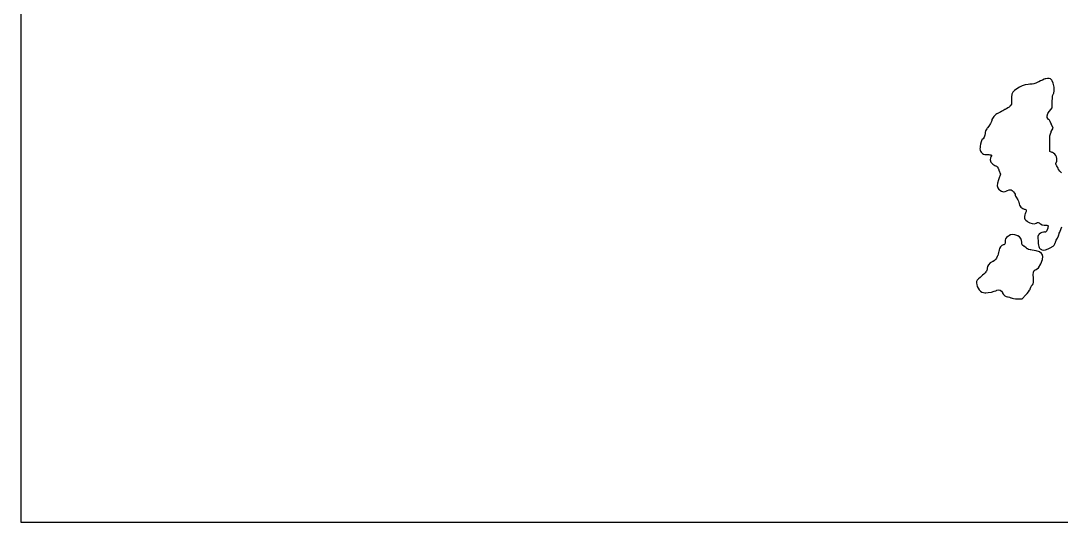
# Model space of a CAD drawing. Extents: x 0 to 24000, y 0 to 24000.
# Drawn here: x 0 to 6137, y 0 to 2957 of the extents above; entities that cross this region are included whole.
import ezdxf

# ---------------------------------------------------------------- set-up
doc = ezdxf.new("R2010")
doc.units = 0
doc.layers.add('01A-WaterbodyTidal', color=7, linetype='Continuous')
doc.layers.add('01B-LandmassTidal', color=7, linetype='Continuous')

msp = doc.modelspace()

# ---------------------------------------------------------------- linework, layer by layer
at = {"layer": '01A-WaterbodyTidal'}
msp.add_lwpolyline([(0, 0), (24000, 0), (24000, 24000), (0, 24000)], close=True, dxfattribs=at)
at = {"layer": '01B-LandmassTidal'}
msp.add_lwpolyline([(6137.9, 2060.4), (6131.1, 2068.2), (6129.8, 2069.5), (6128.4, 2070.9), (6122.6, 2078), (6119.6, 2082.8), (6119.6, 2084.4), (6119.6, 2086.3), (6117, 2091.7), (6112.1, 2100), (6111, 2101.7), (6109.8, 2103.2), (6106.6, 2107.9), (6104.7, 2112.6), (6105, 2116.6), (6106.4, 2119.9), (6107, 2120.9), (6108.2, 2122.7), (6110.6, 2128.8), (6112, 2137.3), (6111.4, 2146), (6108.9, 2154.6), (6104.7, 2162.8), (6098.8, 2170.2), (6091.6, 2176.4), (6085.4, 2180.3), (6083.1, 2181.2), (6070.6, 2186.3), (6069.4, 2235), (6069.3, 2241.8), (6069.2, 2262.2), (6070.1, 2279.3), (6072.9, 2291.3), (6076.9, 2300.6), (6078.4, 2303.6), (6088.6, 2323.6), (6080.4, 2345.1), (6079.6, 2347.4), (6076.6, 2354.2), (6072, 2362.9), (6067.2, 2370.4), (6064, 2374.5), (6062.7, 2375.7), (6060.5, 2377.9), (6055.1, 2385.9), (6053.5, 2397), (6057.9, 2409.8), (6065.7, 2421.5), (6068.6, 2425.1), (6084.3, 2444.3), (6084.3, 2480.8), (6084.3, 2485.2), (6084.6, 2498.4), (6085.7, 2511.2), (6087.6, 2520.3), (6089.6, 2525.2), (6090.6, 2526.6), (6092.8, 2530.1), (6095.1, 2543.4), (6094.7, 2566.7), (6090, 2590), (6084.5, 2603.5), (6081.5, 2607), (6079.9, 2609), (6074.3, 2614.2), (6066.4, 2617.7), (6056.7, 2617.8), (6047, 2615.8), (6043.9, 2614.8), (6042.4, 2614.3), (6037.4, 2612.3), (6027.5, 2608), (6015.5, 2602.5), (6005.9, 2598), (6002.8, 2596.4), (5999, 2594.5), (5987.4, 2589.2), (5975.4, 2584.9), (5965.6, 2582.9), (5958.4, 2582.6), (5956.1, 2582.7), (5952.4, 2583), (5941.1, 2582.2), (5924.6, 2578.9), (5907.6, 2573.1), (5891, 2565.3), (5875.5, 2556.1), (5862.4, 2545.9), (5852.3, 2535.3), (5847.3, 2527.5), (5846.3, 2524.7), (5845.5, 2522.6), (5843.2, 2508.3), (5843.2, 2491), (5843.6, 2487.4), (5843.9, 2484.1), (5844.4, 2474.2), (5843.6, 2465.8), (5840.5, 2459.7), (5836.1, 2454.8), (5834.6, 2453.3), (5833.2, 2452.1), (5829, 2448.7), (5821.7, 2443.6), (5813.7, 2438.7), (5807.9, 2435.5), (5805.9, 2434.5), (5804.1, 2433.6), (5798.6, 2430.8), (5791.7, 2426.9), (5786, 2423.4), (5783.2, 2421.5), (5782.4, 2420.8), (5781.6, 2420.1), (5774.2, 2415.9), (5764.7, 2412), (5762.8, 2411.4), (5761.5, 2410.9), (5757.6, 2408.9), (5751.9, 2404.7), (5746, 2399.5), (5740.3, 2393.6), (5735.3, 2387.4), (5731.2, 2381.3), (5728.5, 2375.9), (5727.6, 2372.5), (5727.6, 2371.4), (5727.6, 2369.4), (5725.1, 2363.3), (5718.9, 2350.8), (5710.2, 2336.6), (5703.1, 2326.4), (5700.5, 2323.2), (5698.4, 2320.6), (5691.3, 2308.4), (5688.4, 2298), (5688.4, 2294.6), (5688.4, 2291.8), (5686.6, 2283.4), (5682.3, 2271.5), (5677.1, 2262), (5673.4, 2258.1), (5672.3, 2258.1), (5671.4, 2258.1), (5668.9, 2254.3), (5665.1, 2244.2), (5661.5, 2229.7), (5659.1, 2216.9), (5658.5, 2212.6), (5658.2, 2209.9), (5657.7, 2201.7), (5658.4, 2194.2), (5661.3, 2187.8), (5665.3, 2182.2), (5666.8, 2180.5), (5668.2, 2178.7), (5673, 2173.7), (5679.2, 2169.9), (5687.4, 2168.3), (5696.9, 2167.9), (5700.1, 2167.9), (5702.4, 2167.9), (5709.1, 2167.7), (5716.9, 2167.1), (5722.5, 2166.1), (5724.9, 2165.3), (5725.2, 2164.8), (5725.4, 2164.4), (5725, 2160.1), (5722.7, 2154.2), (5722.1, 2153), (5720.2, 2149.7), (5718.3, 2138), (5722.2, 2123.5), (5732.8, 2111.1), (5744.8, 2103.9), (5749.1, 2102.5), (5750.6, 2101.9), (5755.1, 2099.6), (5760, 2094.9), (5764.6, 2087.5), (5768.4, 2079.1), (5769.5, 2076.2), (5778.9, 2053.5), (5768.7, 2024.8), (5766.6, 2018.8), (5761.1, 2000.2), (5759.2, 1983.4), (5763, 1971.3), (5769.9, 1962.9), (5772.6, 1960.5), (5775.3, 1958.2), (5784.4, 1952.4), (5795.8, 1948.9), (5807.1, 1950.1), (5816.2, 1954.1), (5818.9, 1955.8), (5820.5, 1956.8), (5829.4, 1960.3), (5838.2, 1961.2), (5839.7, 1960.9), (5841.8, 1960.5), (5847.7, 1957), (5855.9, 1949.4), (5862.2, 1940.3), (5864.8, 1934), (5864.8, 1931.9), (5864.8, 1931.1), (5865.7, 1928.6), (5868.3, 1923.2), (5872, 1916.5), (5875.3, 1911), (5876.5, 1909.2), (5877.7, 1907.3), (5881, 1901.4), (5884.7, 1893.4), (5887.3, 1886.2), (5888.3, 1882), (5888.3, 1880.6), (5888.3, 1877.7), (5891.5, 1869.1), (5899.6, 1858.1), (5910.3, 1849.8), (5918.5, 1846.5), (5921.2, 1846.5), (5922.9, 1846.5), (5928.1, 1845), (5931.1, 1840.6), (5930.3, 1833.2), (5926.9, 1825.4), (5925.5, 1822.9), (5924.7, 1821.6), (5921.5, 1812.4), (5919.7, 1802.4), (5919.6, 1800.6), (5919.6, 1798.9), (5920.3, 1793.6), (5923.1, 1787.7), (5928.6, 1781.6), (5935.3, 1775.8), (5937.7, 1773.9), (5941, 1771.5), (5951.9, 1765.2), (5965.3, 1760.7), (5978.5, 1760.5), (5988.6, 1763.1), (5991.8, 1764.5), (5993.1, 1765.2), (5997.1, 1766.6), (6001.7, 1766.7), (6006.3, 1764.8), (6010.8, 1761.7), (6012.2, 1760.6), (6013.9, 1759.2), (6024.2, 1754.4), (6035.8, 1752.4), (6039.6, 1752.4), (6042.7, 1752.4), (6052.2, 1751.1), (6058.5, 1748.9), (6058.8, 1748.4), (6059.2, 1747.9), (6059.4, 1745.5), (6058.7, 1740.5), (6057.2, 1734.2), (6055.5, 1729), (6054.9, 1727.3), (6054.1, 1725.1), (6051.4, 1718.8), (6048.1, 1713.7), (6044.6, 1711.3), (6041.4, 1711), (6040.4, 1711.2), (6038.4, 1711.7), (6031.9, 1711.5), (6023, 1709), (6014.1, 1703.9), (6007.7, 1698.7), (6005.9, 1696.7), (6004.7, 1695.4), (6001.5, 1690.9), (5999.5, 1684.2), (5999.2, 1673.6), (6000.1, 1660.6), (6000.4, 1656.3), (6000.7, 1653.2), (6001.6, 1643.8), (6002.8, 1633.9), (6004.4, 1626.2), (6006.3, 1620.4), (6008.9, 1615.9), (6012.2, 1612.6), (6016.6, 1609.8), (6020.6, 1607.9), (6022, 1607.3), (6024.5, 1606.3), (6032.7, 1604.7), (6044.9, 1606.1), (6060.1, 1612), (6075.1, 1619.8), (6080, 1622.6), (6082.2, 1623.9), (6088.9, 1628.5), (6095.1, 1634.3), (6099.4, 1640.8), (6101.8, 1646.8), (6102.3, 1648.9), (6102.9, 1650.9), (6107.9, 1663.7), (6114.1, 1676), (6115.3, 1677.9), (6116.3, 1679.8), (6121, 1689.1), (6123.5, 1694.8), (6123.5, 1696.7), (6123.5, 1697.5), (6124.1, 1700), (6125.7, 1705.1), (6128.1, 1711.5), (6130.2, 1716.6), (6130.9, 1718.3), (6131.9, 1720.5), (6136.6, 1732.2), (6139.8, 1741.5)], dxfattribs=at)
msp.add_lwpolyline([(5825.2, 1687.7), (5822.5, 1685.9), (5815, 1679.9), (5808.7, 1672.2), (5805.8, 1663.2), (5805.4, 1654.5), (5805.6, 1651.6), (5805.7, 1650), (5805.6, 1645.1), (5804.4, 1640.9), (5801.5, 1638.2), (5797.8, 1636.7), (5796.5, 1636.3), (5794, 1635.7), (5786.9, 1631.8), (5778.6, 1623.9), (5772.8, 1614.1), (5770.7, 1606.4), (5770.7, 1603.8), (5770.7, 1602.4), (5769.9, 1598), (5767.9, 1589.7), (5764.9, 1580), (5762.2, 1572.5), (5761.3, 1570.1), (5760, 1566.8), (5755.7, 1557.2), (5750.3, 1548.9), (5743.2, 1543), (5735.3, 1538.5), (5732.6, 1537.2), (5729, 1535.4), (5718.6, 1528.7), (5708.4, 1518.8), (5702.2, 1507.4), (5700.1, 1498), (5700.1, 1494.8), (5700.1, 1493.6), (5699.8, 1490), (5698.6, 1485.5), (5696.4, 1480.9), (5693, 1476), (5688.1, 1470.4), (5681.4, 1463.8), (5672.8, 1456), (5664.8, 1448.9), (5662.1, 1446.6), (5658.8, 1443.8), (5649.1, 1435.3), (5641.7, 1427), (5638.2, 1420.1), (5637.4, 1414.4), (5637.4, 1412.5), (5637.4, 1409.6), (5638.5, 1401), (5641.7, 1390), (5646.5, 1379.9), (5653, 1370.9), (5660.7, 1363.3), (5669.3, 1357.5), (5678.6, 1353.8), (5685.9, 1352.5), (5688.4, 1352.5), (5692.7, 1352.5), (5705.6, 1353.8), (5724.8, 1357.1), (5742.3, 1361.8), (5752.1, 1365.3), (5755, 1367), (5757.3, 1368.4), (5765.6, 1370.3), (5776.1, 1368.6), (5784.9, 1362.7), (5789.8, 1355.5), (5790.7, 1352.9), (5791.5, 1350.4), (5795.8, 1343.5), (5803.5, 1335.9), (5812.7, 1330.8), (5819.9, 1329), (5822.4, 1329), (5823.7, 1328.9), (5831.7, 1327.1), (5839.9, 1323.9), (5841.2, 1323.1), (5842.6, 1322.3), (5847.2, 1320.8), (5855.8, 1319), (5866.5, 1317.8), (5875.5, 1317.3), (5878.5, 1317.2), (5906.3, 1317.2), (5928.3, 1340), (5930.6, 1342.3), (5937.1, 1349.5), (5944.8, 1359.2), (5950.5, 1367.8), (5953, 1372.5), (5953.4, 1374.1), (5953.8, 1375.7), (5958.1, 1386.3), (5964.5, 1397), (5965.9, 1398.8), (5967.3, 1400.6), (5971, 1406.3), (5973.6, 1413.4), (5974.2, 1422.4), (5973.6, 1432.3), (5973.4, 1435.6), (5972.8, 1441.2), (5972.3, 1458), (5973.7, 1473.8), (5977.9, 1483.6), (5982.8, 1487.7), (5984.7, 1488.2), (5989.6, 1489.4), (6002.3, 1500.2), (6017.5, 1522.8), (6026.9, 1549.2), (6028.6, 1567.1), (6027.1, 1572.4), (6026, 1575.9), (6020.8, 1585.6), (6009.3, 1594.5), (5989.1, 1600.6), (5965, 1604.4), (5956.9, 1605.4), (5954.7, 1605.7), (5944.7, 1608.3), (5937.9, 1611.7), (5937.3, 1612.4), (5936.8, 1613.1), (5930.3, 1618.6), (5920.8, 1625.3), (5918.8, 1626.5), (5916.9, 1627.7), (5911.3, 1631.6), (5906.7, 1636.2), (5904.5, 1641.5), (5904, 1646.7), (5904, 1648.5), (5904, 1651.9), (5902.5, 1662.3), (5898, 1673.5), (5890.1, 1682.4), (5881.5, 1688.2), (5878.5, 1689.6), (5874.8, 1691.4), (5863.4, 1695.3), (5850.1, 1696.9), (5837.6, 1694.4), (5828, 1689.7)], close=True, dxfattribs=at)

doc.saveas('drawing.dxf')
